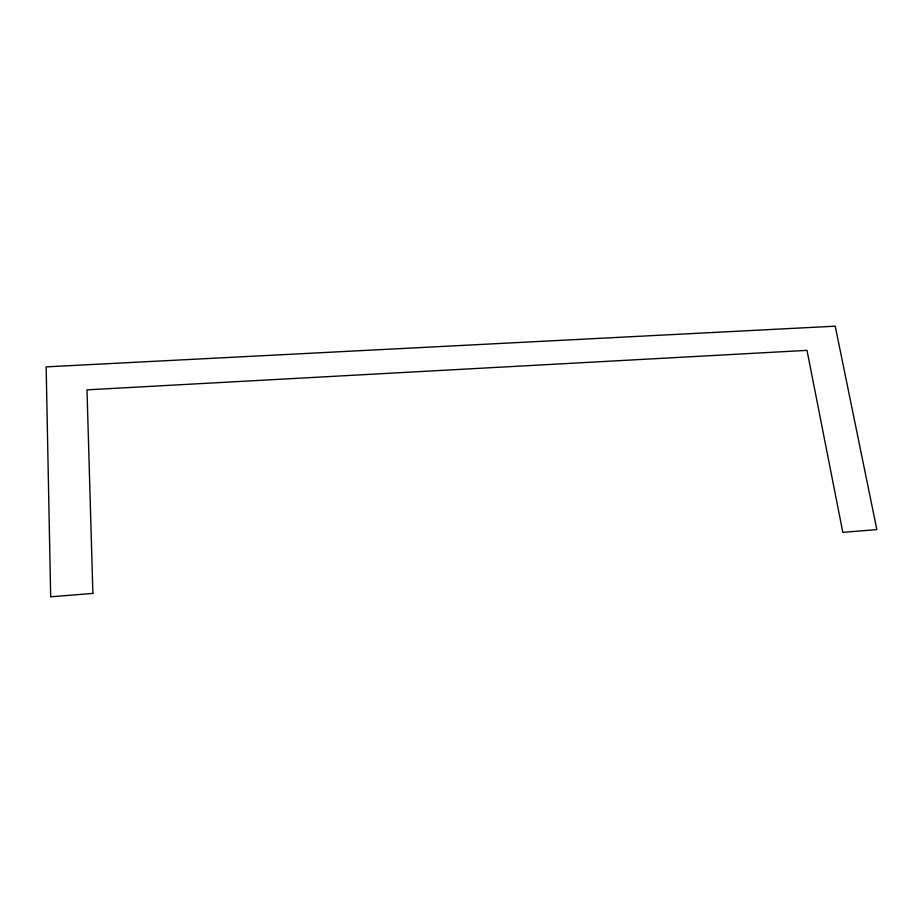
<?xml version="1.0" encoding="UTF-8"?>
<svg xmlns="http://www.w3.org/2000/svg" width="923" height="923" viewBox="0 0 923 923"><rect width="100%" height="100%" fill="white"/><g stroke="black" fill="none" stroke-linecap="round" stroke-linejoin="round"><path stroke-width="1.38" d="M92.888 593.385L50.673 596.823L46.15 366.869L835.223 326.177L876.85 529.594L842.826 532.363L806.99 350.359L86.993 389.841L92.888 593.385"/></g></svg>
